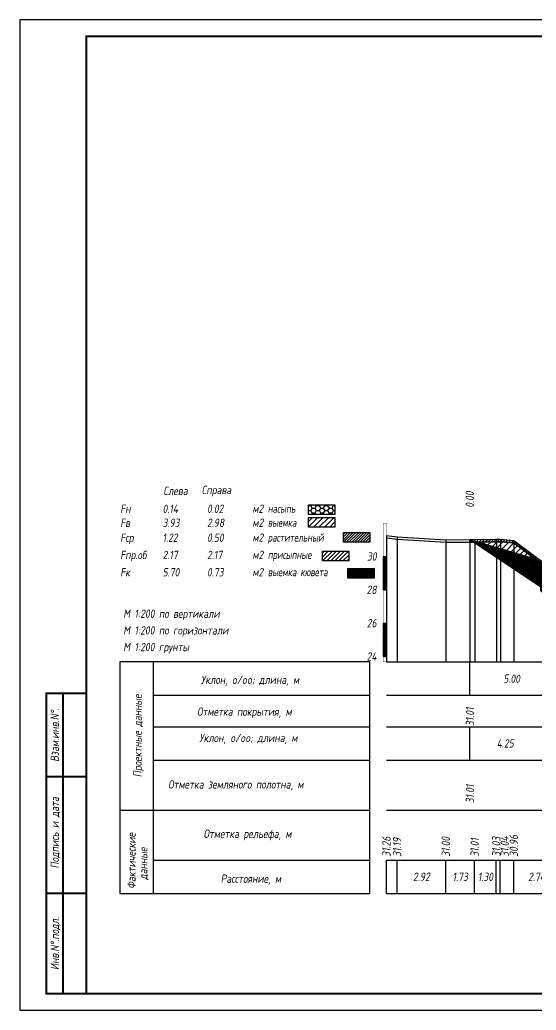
# Model space of a CAD drawing. Extents: x -717 to 1451, y -133302 to 233.
# Drawn here: x -30.1 to 124.9, y -109049.4 to -108752.4 of the extents above; entities that cross this region are included whole.
import ezdxf
from ezdxf.enums import TextEntityAlignment as Align

# ---------------------------------------------------------------- set-up
doc = ezdxf.new("R2010")
doc.units = 0
for name, color, linetype in [('Зарамочное оформление', 7, 'Continuous'), ('Код_510', 7, 'Continuous'), ('Код_514', 1, 'Continuous'), ('Код_516', 1, 'Continuous'), ('Контур_0', 7, 'Continuous'), ('Контур_508', 7, 'Continuous'), ('Контур_512', 7, 'Continuous'), ('Контур_513', 7, 'Continuous'), ('Красный поперечник', 1, 'Continuous'), ('Линейка абсолютных высот', 7, 'Continuous'), ('Объем выемки', 7, 'Continuous'), ('Объем кюветов', 7, 'Continuous'), ('Объем насыпи', 7, 'Continuous'), ('Объем присыпных обочин', 7, 'Continuous'), ('Объем срезки растительного слоя', 7, 'Continuous'), ('Объём_2650', 7, 'Continuous'), ('Объём_2663', 7, 'Continuous'), ('Откосы', 7, 'Continuous'), ('Рабочие отметки', 7, 'Continuous'), ('Таблица', 7, 'Continuous'), ('Уклоны проезжей части', 7, 'Continuous'), ('Черный поперечник', 3, 'Continuous')]:
    doc.layers.add(name, color=color, linetype=linetype)
for name, color, linetype, true_color in [('Контур_2570', 7, 'Continuous', 0x80ff00), ('Контур_2741', 4, 'Continuous', 0x00ffff), ('Контур_2742', 4, 'Continuous', 0x00ffff), ('Контур_2743', 4, 'Continuous', 0x00ffff), ('Контур_2744', 7, 'Continuous', 0xa4ffff), ('Контур_2750', 4, 'Continuous', 0x00ffff), ('Контур_2751', 4, 'Continuous', 0x00ffff), ('Контур_2752', 4, 'Continuous', 0x00ffff), ('Контур_707', 4, 'Continuous', 0x00ffff), ('Объём_2563', 7, 'Continuous', 0xff8000), ('Объём_2570', 7, 'Continuous', 0x80ff00), ('Объём_2600', 7, 'Continuous', 0x808000), ('Объём_2620', 2, 'Continuous', 0xffff00)]:
    doc.layers.add(name, color=color, linetype=linetype, true_color=true_color)
doc.styles.add('М', font='romand.shx', dxfattribs={"width": 0.8, "oblique": 10, "height": 2.5})
pattern_1 = [(45.000001252, (0, 0), (-0.026516505928, 0.026516504769), []), (135.00000034, (0, 0), (-0.02651650519, -0.026516505506), [])]

# ---------------------------------------------------------------- blocks, each defined once
blk = doc.blocks.new('условные обозначения')
at = {"layer": 'Объём_2563'}
h = blk.add_hatch(dxfattribs=at)
h.set_pattern_fill('ANSI31', color=256, scale=0.3)
h.set_pattern_definition([(45, (-34.5, -100.5), (-0.673519, 0.673519), [])])
h.paths.add_polyline_path([(18.26, 7.53), (27.08, 7.53), (27.08, 4.62), (18.26, 4.62)])
at = {"layer": 'Объём_2570'}
h = blk.add_hatch(dxfattribs=at)
h.set_pattern_fill('ANSI31', color=3, scale=0.2)
h.set_pattern_definition([(45, (-32.9034, -100.5), (-0.4490128, 0.4490128), [])])
h.paths.add_polyline_path([(25.29, 13.16), (34.12, 13.16), (34.12, 10.25), (25.29, 10.25)])
at = {"layer": 'Объём_2600'}
h = blk.add_hatch(dxfattribs=at)
h.set_pattern_fill('ANSI31', color=6, scale=0.4)
h.set_pattern_definition([(45, (-34.5, -100.5), (-0.898026, 0.898026), [])])
h.paths.add_polyline_path([(13.63, 17.67), (22.46, 17.67), (22.46, 14.76), (13.63, 14.76)])
at = {"layer": 'Объём_2620'}
h = blk.add_hatch(dxfattribs=at)
h.set_pattern_fill('ANSI31', color=2, scale=0.1)
h.set_pattern_definition([(45, (-33.755, -100.5), (-0.2245064, 0.2245064), [])])
h.paths.add_polyline_path([(26.75, 2.41), (35.57, 2.41), (35.57, -0.5), (26.75, -0.5)])
at = {"layer": 'Объём_2650'}
h = blk.add_hatch(dxfattribs=at)
h.set_pattern_fill('HONEY', color=5, scale=0.3)
h.set_pattern_definition([(0, (-34.5, -100.5), (1.42875, 0.824889), [0.9525, -1.905]), (120, (-34.5, -100.5), (-1.42875, 0.824889), [0.9525, -1.905]), (60, (-34.5, -100.5), (3e-09, 1.6497784), [-1.905, 0.9525])])
h.paths.add_polyline_path([(13.63, 21.49), (22.46, 21.49), (22.46, 18.58), (13.63, 18.58)])
at = {"layer": 'Объём_2563'}
blk.add_lwpolyline([(18.26, 7.53), (27.08, 7.53), (27.08, 4.62), (18.26, 4.62)], close=True, dxfattribs=at)
at = {"layer": 'Объём_2620', "color": 2}
blk.add_lwpolyline([(26.75, 2.41), (35.57, 2.41), (35.57, -0.5), (26.75, -0.5)], close=True, dxfattribs=at)
at = {"layer": 'Объём_2650', "color": 5}
blk.add_lwpolyline([(13.63, 21.49), (22.46, 21.49), (22.46, 18.58), (13.63, 18.58)], close=True, dxfattribs=at)
at = {"layer": 'Объём_2650', "color": 6}
blk.add_lwpolyline([(13.63, 17.67), (22.46, 17.67), (22.46, 14.76), (13.63, 14.76)], close=True, dxfattribs=at)
at = {"layer": 'Объём_2650', "color": 3}
blk.add_lwpolyline([(25.29, 13.16), (34.12, 13.16), (34.12, 10.25), (25.29, 10.25)], close=True, dxfattribs=at)
at = {"layer": 'Объем насыпи', "color": 1, "style": 'М', "oblique": 10, "width": 0.8}
for s, p in [('насыпь', (0.09, 19.09)), ('выемка', (0.09, 14.89)), ('растительный', (0.09, 10.42)), ('присыпные', (0.09, 5.24)), ('выемка кювета', (0.09, 0.06))]:
    blk.add_text(s, height=2.5, dxfattribs=at).set_placement(p)

msp = doc.modelspace()

# ---------------------------------------------------------------- hatches: boundary and pattern name
at = {"layer": 'Линейка абсолютных высот'}
h = msp.add_hatch(dxfattribs=at)
h.set_pattern_fill('ANSI37', scale=0.3, style=0)
h.set_pattern_definition(pattern_1)
h.paths.add_polyline_path([(80, -108923.354), (80, -108913.354), (79, -108913.354), (79, -108923.354)])
h = msp.add_hatch(dxfattribs=at)
h.set_pattern_fill('ANSI37', scale=0.3, style=0)
h.set_pattern_definition(pattern_1)
h.paths.add_polyline_path([(80, -108943.354), (80, -108933.354), (79, -108933.354), (79, -108943.354)])
at = {"layer": 'Объём_2570'}
h = msp.add_hatch(dxfattribs=at)
h.set_pattern_fill('ANSI31', color=256, scale=0.2)
h.paths.add_polyline_path([(145.783, -108917.909), (140.744, -108919.702), (140.646, -108919.746), (136.7, -108923.472), (132.12, -108919.635), (131.899, -108919.486), (118.19, -108909.313), (114.152, -108908.928), (112.948, -108908.967), (106.454, -108909.061), (105, -108909.067), (105, -108908.317), (106.454, -108908.311), (112.948, -108908.217), (114.152, -108908.178), (118.19, -108908.563), (131.899, -108918.736), (132.12, -108918.885), (136.7, -108922.722), (140.646, -108918.996), (140.744, -108918.952), (145.783, -108917.159)])
h.paths.add_polyline_path([(295.332, -108919.422), (294.253, -108919.427), (293.795, -108919.2), (289.946, -108919.745), (285.145, -108920.982), (278.602, -108919.119), (278.602, -108918.369), (285.145, -108920.232), (289.946, -108918.995), (293.795, -108918.45), (294.253, -108918.677), (295.332, -108918.672)])
at = {"layer": 'Объём_2600'}
h = msp.add_hatch(dxfattribs=at)
h.set_pattern_fill('ANSI31', color=6, scale=0.4)
h.paths.add_polyline_path([(124.69, -108914.136), (107.46, -108909.044), (112.948, -108908.967), (114.152, -108908.928), (118.19, -108909.313)])
at = {"layer": 'Объём_2620'}
h = msp.add_hatch(dxfattribs=at)
h.set_pattern_fill('ANSI31', color=2, scale=0.1)
h.paths.add_polyline_path([(132.328, -108926), (129.722, -108926), (126.275, -108923.702), (126.275, -108922.5), (106.119, -108909.063), (107.46, -108909.044), (124.69, -108914.136), (131.899, -108919.486), (132.12, -108919.635), (135.775, -108922.694), (135.775, -108923.702)])
h.paths.add_polyline_path([(289.368, -108923.85), (286.762, -108923.85), (284.168, -108922.12), (284.168, -108920.919), (284.922, -108920.919), (285.145, -108920.982), (285.392, -108920.919), (291.962, -108920.919), (291.962, -108922.12)])

# ---------------------------------------------------------------- linework, layer by layer
at = {"layer": 'Код_510'}
for p, q in [((79.946, -109014.421), (79.946, -109004.421)), ((83.127, -109014.421), (83.127, -109004.421)), ((97.74, -109014.421), (97.74, -109004.421)), ((106.4, -109014.421), (106.4, -109004.421)), ((112.893, -109014.421), (112.893, -109004.421)), ((114.097, -109014.421), (114.097, -109004.421)), ((118.136, -109014.421), (118.136, -109004.421))]:
    msp.add_line(p, q, dxfattribs=at)
at = {"layer": 'Код_514'}
msp.add_line((105, -108955), (105, -108945), dxfattribs=at)
at = {"layer": 'Код_516'}
msp.add_line((104.946, -108974.421), (104.946, -108964.421), dxfattribs=at)
at = {"layer": 'Контур_0', "flags": 128}
msp.add_lwpolyline([(130.025, -108925), (105, -108908.317), (105, -108908.317), (105, -108908.317), (105, -108908.317), (105, -108908.317), (105, -108908.317), (105, -108908.317), (105, -108908.317), (105, -108908.317), (105, -108908.317), (105, -108908.317), (105, -108908.317), (105, -108908.317)], dxfattribs=at)
at = {"layer": 'Контур_2570', "flags": 128}
msp.add_lwpolyline([(80, -108907.788), (83.181, -108908.171), (97.795, -108909.094), (106.454, -108909.061), (112.948, -108908.967), (114.152, -108908.928), (118.19, -108909.313), (131.899, -108919.486)], dxfattribs=at)
at = {"layer": 'Контур_2741', "flags": 128}
msp.add_lwpolyline([(105, -108908.317), (105, -108908.317)], dxfattribs=at)
at = {"layer": 'Контур_2742', "flags": 128}
msp.add_lwpolyline([(105, -108908.317), (105, -108908.317)], dxfattribs=at)
at = {"layer": 'Контур_2743', "flags": 128}
msp.add_lwpolyline([(105, -108908.317), (105, -108908.317)], dxfattribs=at)
at = {"layer": 'Контур_2744', "flags": 128}
msp.add_lwpolyline([(105, -108908.317), (105, -108908.317)], dxfattribs=at)
msp.add_lwpolyline([(105, -108908.317), (105, -108908.317)], dxfattribs=at)
msp.add_lwpolyline([(105, -108908.317), (105, -108908.317)], dxfattribs=at)
msp.add_lwpolyline([(105, -108908.317), (105, -108908.317)], dxfattribs=at)
msp.add_lwpolyline([(105, -108908.317), (105, -108908.317)], dxfattribs=at)
msp.add_lwpolyline([(105, -108908.317), (105, -108908.317)], dxfattribs=at)
at = {"layer": 'Контур_2750', "flags": 128}
msp.add_lwpolyline([(105, -108908.317), (105, -108908.317)], dxfattribs=at)
at = {"layer": 'Контур_2751', "flags": 128}
msp.add_lwpolyline([(105, -108908.317), (105, -108908.317)], dxfattribs=at)
at = {"layer": 'Контур_2752', "flags": 128}
msp.add_lwpolyline([(105, -108908.317), (105, -108908.317)], dxfattribs=at)
at = {"layer": 'Контур_508', "flags": 128}
msp.add_lwpolyline([(105, -108908.317), (126.275, -108922.5), (126.275, -108923.702), (129.722, -108926), (130.025, -108926), (132.025, -108926), (132.328, -108926), (135.775, -108923.702), (135.775, -108922.5), (138.147, -108920.919), (163.657, -108920.153), (163.657, -108917.778), (211.157, -108916.828), (258.657, -108917.778), (258.657, -108920.153), (283.315, -108920.893), (283.315, -108921.552), (286.762, -108923.85), (287.065, -108923.85), (289.065, -108923.85), (289.368, -108923.85), (292.815, -108921.552), (292.815, -108920.35), (295.332, -108918.672)], dxfattribs=at)
at = {"layer": 'Контур_512', "flags": 128}
msp.add_lwpolyline([(105, -108908.317), (126.275, -108922.5), (126.275, -108923.702), (129.722, -108926), (130.025, -108926), (132.025, -108926), (132.328, -108926), (135.775, -108923.702), (135.775, -108922.5), (138.147, -108920.919), (163.657, -108920.153)], dxfattribs=at)
at = {"layer": 'Контур_513', "flags": 128}
msp.add_lwpolyline([(105, -108908.317), (126.275, -108922.5), (126.275, -108923.702), (129.722, -108926), (130.025, -108926), (132.025, -108926), (132.328, -108926), (135.775, -108923.702), (135.775, -108922.5), (138.147, -108920.919), (163.657, -108920.153), (163.657, -108917.778), (211.157, -108916.828), (258.657, -108917.778), (258.657, -108920.153), (283.315, -108920.893), (283.315, -108921.552), (286.762, -108923.85), (287.065, -108923.85), (289.065, -108923.85), (289.368, -108923.85), (292.815, -108921.552), (292.815, -108920.35), (295.332, -108918.672)], dxfattribs=at)
at = {"layer": 'Контур_707', "flags": 128}
msp.add_lwpolyline([(130.025, -108925), (105, -108908.317)], dxfattribs=at)
at = {"layer": 'Красный поперечник'}
for q in [(105, -108945), (130.025, -108925)]:
    msp.add_line((105, -108908.317), q, dxfattribs=at)
at = {"layer": 'Линейка абсолютных высот', "color": 7, "const_width": 0.1, "flags": 128}
for points in [[(80, -108913.354), (80, -108903.354), (79, -108903.354), (79, -108913.354), (80, -108913.354)], [(80, -108923.354), (80, -108913.354), (79, -108913.354), (79, -108923.354), (80, -108923.354)], [(80, -108933.354), (80, -108923.354), (79, -108923.354), (79, -108933.354), (80, -108933.354)], [(80, -108943.354), (80, -108933.354), (79, -108933.354), (79, -108943.354), (80, -108943.354)], [(80, -108945), (80, -108943.354), (79, -108943.354), (79, -108945), (80, -108945)]]:
    msp.add_lwpolyline(points, dxfattribs=at)
at = {"layer": 'Объём_2570', "flags": 128}
msp.add_lwpolyline([(145.783, -108917.909), (140.744, -108919.702), (140.646, -108919.746), (136.7, -108923.472), (132.12, -108919.635), (131.899, -108919.486), (118.19, -108909.313), (114.152, -108908.928), (112.948, -108908.967), (106.454, -108909.061), (105, -108909.067), (105, -108908.317), (106.454, -108908.311), (112.948, -108908.217), (114.152, -108908.178), (118.19, -108908.563), (131.899, -108918.736), (132.12, -108918.885), (136.7, -108922.722), (140.646, -108918.996), (140.744, -108918.952), (145.783, -108917.159), (145.783, -108917.909), (145.783, -108917.909)], dxfattribs=at)
at = {"layer": 'Объём_2600', "flags": 128}
msp.add_lwpolyline([(105, -108909.067), (105, -108908.317), (106.119, -108909.063), (105, -108909.067), (105, -108909.067)], dxfattribs=at)
at = {"layer": 'Объём_2620', "flags": 128}
msp.add_lwpolyline([(132.328, -108926), (129.722, -108926), (126.275, -108923.702), (126.275, -108922.5), (106.119, -108909.063), (107.46, -108909.044), (124.69, -108914.136), (131.899, -108919.486), (132.12, -108919.635), (135.775, -108922.694), (135.775, -108923.702), (132.328, -108926), (132.328, -108926)], dxfattribs=at)
at = {"layer": 'Объём_2650', "color": 6, "flags": 128}
msp.add_lwpolyline([(124.69, -108914.136), (107.46, -108909.044), (112.948, -108908.967), (114.152, -108908.928), (118.19, -108909.313), (124.69, -108914.136), (124.69, -108914.136)], dxfattribs=at)
at = {"layer": 'Объём_2663', "flags": 128}
msp.add_lwpolyline([(130.025, -108925), (105, -108908.317)], dxfattribs=at)
at = {"layer": 'Таблица'}
for p, q in [((80, -108945), (320.332, -108945)), ((80, -108955), (320.332, -108955)), ((80, -108964.421), (320.332, -108964.421)), ((79.946, -108974.421), (320.277, -108974.421)), ((79.946, -108989.421), (320.277, -108989.421)), ((79.946, -109004.421), (320.277, -109004.421)), ((79.946, -109014.421), (320.277, -109014.421))]:
    msp.add_line(p, q, dxfattribs=at)
at = {"layer": 'Таблица', "linetype": 'Continuous', "flags": 128}
for points in [[(0, -108945), (-0.054, -109014.421)], [(75, -108945), (0, -108945)], [(10, -108945), (10, -109014.421)], [(74.946, -109014.421), (75, -108945)], [(10, -108955), (75, -108955)], [(10, -108964.421), (75, -108964.421)], [(9.946, -108974.421), (74.946, -108974.421)], [(-0.054, -108989.421), (74.946, -108989.421)], [(9.946, -109004.421), (74.946, -109004.421)], [(-0.054, -109014.421), (74.946, -109014.421)]]:
    msp.add_lwpolyline(points, dxfattribs=at)
at = {"layer": 'Черный поперечник', "color": 7}
for p, q in [((80, -108907.038), (80, -108945)), ((83.181, -108907.421), (83.181, -108945)), ((97.795, -108908.344), (97.795, -108945)), ((106.454, -108908.311), (106.454, -108945)), ((112.948, -108908.217), (112.948, -108945)), ((114.152, -108908.178), (114.152, -108945)), ((118.19, -108908.563), (118.19, -108945))]:
    msp.add_line(p, q, dxfattribs=at)
at = {"layer": 'Черный поперечник', "flags": 128}
msp.add_lwpolyline([(80, -108907.038), (83.181, -108907.421), (97.795, -108908.344), (106.454, -108908.311), (112.948, -108908.217), (114.152, -108908.178), (118.19, -108908.563), (131.899, -108918.736)], dxfattribs=at)

# ---------------------------------------------------------------- block references
at = {"layer": 'Объём_2570', "xscale": 0.9}
msp.add_blockref('условные обозначения', (44.274, -108919.326), dxfattribs=at)

# ---------------------------------------------------------------- texts
at = {"style": 'М', "oblique": 10, "width": 0.8}
msp.add_text('М 1:200 грунты', height=2.5, dxfattribs=at).set_placement((0.973, -108941.769))
at = {"layer": 'Код_510', "style": 'М', "oblique": 10, "width": 0.8}
for s, p in [('31.26', (79.946, -109003.421)), ('31.19', (83.127, -109003.421)), ('31.00', (97.74, -109003.421)), ('31.01', (106.4, -109003.421)), ('31.03', (112.893, -109003.421)), ('31.04', (115.393, -109003.421)), ('30.96', (118.136, -109003.421))]:
    msp.add_text(s, height=2.5, rotation=90, dxfattribs=at).set_placement(p, align=Align.MIDDLE_LEFT)
for s, p in [('2.92', (90.434, -109009.421)), ('1.73', (102.07, -109009.421)), ('1.30', (109.647, -109009.421)), ('2.74', (124.99, -109009.421))]:
    msp.add_text(s, height=2.5, dxfattribs=at).set_placement(p, align=Align.MIDDLE_CENTER)
at = {"layer": 'Код_514', "style": 'М', "oblique": 10, "width": 0.8}
msp.add_text('5.00', height=2.5, dxfattribs=at).set_placement((117.512, -108950), align=Align.MIDDLE_CENTER)
msp.add_text('31.01', height=2.5, rotation=90, dxfattribs=at).set_placement((105, -108964.242), align=Align.MIDDLE_LEFT)
at = {"layer": 'Код_516', "style": 'М', "oblique": 10, "width": 0.8}
msp.add_text('4.25', height=2.5, dxfattribs=at).set_placement((115.583, -108969.421), align=Align.MIDDLE_CENTER)
msp.add_text('31.01', height=2.5, rotation=90, dxfattribs=at).set_placement((105, -108987.371), align=Align.MIDDLE_LEFT)
at = {"layer": 'Линейка абсолютных высот', "style": 'М', "oblique": 10, "width": 0.8}
for s, p in [('30', (77, -108913.354)), ('28', (77, -108923.354)), ('26', (77, -108933.354)), ('24', (77, -108943.354))]:
    msp.add_text(s, height=2.5, dxfattribs=at).set_placement(p, align=Align.MIDDLE_RIGHT)
at = {"layer": 'Объем выемки', "style": 'М', "oblique": 10, "width": 0.8}
for s, p in [('Fв', (0.085, -108904.513)), ('3.93', (12.785, -108904.513)), ('2.98', (26.126, -108904.513)), ('м2', (39.731, -108904.479))]:
    msp.add_text(s, height=2.5, dxfattribs=at).set_placement(p)
at = {"layer": 'Объем кюветов', "style": 'М', "oblique": 10, "width": 0.8}
for s, p in [('Fк', (0.085, -108919.338)), ('5.70', (12.785, -108919.338)), ('0.73', (26.126, -108919.338)), ('м2', (39.731, -108919.304))]:
    msp.add_text(s, height=2.5, dxfattribs=at).set_placement(p)
at = {"layer": 'Объем насыпи', "style": 'М', "oblique": 10, "width": 0.8}
for s, p in [('Слева', (13.029, -108894.927)), ('Справа', (24.522, -108894.66)), ('Fн', (0.085, -108900.308)), ('0.14', (12.785, -108900.308)), ('0.02', (26.126, -108900.308)), ('м2', (39.731, -108900.274))]:
    msp.add_text(s, height=2.5, dxfattribs=at).set_placement(p)
at = {"layer": 'Объем присыпных обочин', "style": 'М', "oblique": 10, "width": 0.8}
for s, p in [('Fпр.об', (0.085, -108914.159)), ('2.17', (12.785, -108914.159)), ('2.17', (26.126, -108914.159)), ('м2', (39.731, -108914.125))]:
    msp.add_text(s, height=2.5, dxfattribs=at).set_placement(p)
at = {"layer": 'Объем срезки растительного слоя', "style": 'М', "oblique": 10, "width": 0.8}
for s, p in [('Fср', (0.085, -108908.98)), ('1.22', (12.785, -108908.98)), ('0.50', (26.126, -108908.98)), ('м2', (39.731, -108908.947))]:
    msp.add_text(s, height=2.5, dxfattribs=at).set_placement(p)
at = {"layer": 'Откосы', "color": 1, "style": 'М', "oblique": 10, "width": 0.8}
msp.add_text('1:1.5', height=2.5, rotation=326.30994, dxfattribs=at).set_placement((118.067, -108915.826), align=Align.BOTTOM_CENTER)
at = {"layer": 'Рабочие отметки', "color": 1, "style": 'М', "oblique": 10, "width": 0.8}
msp.add_text('0.00', height=2.5, rotation=90, dxfattribs=at).set_placement((104.922, -108898.748), align=Align.MIDDLE_LEFT)
at = {"layer": 'Таблица', "style": 'М', "oblique": 10, "width": 0.8}
for s, p in [('М 1:200 по вертикали', (0.973, -108931.769)), ('М 1:200 по горизонтали', (0.973, -108936.769)), ('Уклон, o/oo; длина, м', (24.315, -108951.584)), ('Отметка покрытия, м', (23.148, -108961.139)), ('Уклон, o/oo; длина, м', (23.824, -108969.017)), ('Отметка земляного полотна, м', (14.462, -108982.965)), ('Отметка рельефа, м', (25.077, -108997.777)), ('Расстояние, м', (30.202, -109011.23))]:
    msp.add_text(s, height=2.5, dxfattribs=at).set_placement(p)
for s, p in [('Проектные данные ', (6.519, -108979.575)), ('Фактические ', (4.698, -109013.029)), ('данные', (8.204, -109010.324))]:
    msp.add_text(s, height=2.5, rotation=90, dxfattribs=at).set_placement(p)
at = {"layer": 'Уклоны проезжей части', "color": 1, "style": 'М', "oblique": 10, "width": 0.8}
msp.add_text('1:1.5', height=2.5, rotation=326.30994, dxfattribs=at).set_placement((118.067, -108915.826), align=Align.BOTTOM_CENTER)

# ---------------------------------------------------------------- wipeouts: each hides what was drawn before it
msp.add_wipeout([(-10.054, -108954.421), (-22.054, -108954.421), (-22.054, -109044.421), (-10.054, -109044.421)]).dxf.layer = 'Зарамочное оформление'

# ---------------------------------------------------------------- next in the draw order: linework, layer by layer
at = {"flags": 128}
msp.add_lwpolyline([(-30.054, -109049.421), (389.946, -109049.421), (389.946, -108752.421), (-30.054, -108752.421)], close=True, dxfattribs=at)
at = {"const_width": 0.6, "flags": 128}
msp.add_lwpolyline([(-10.054, -109044.421), (384.946, -109044.421), (384.946, -108757.421), (-10.054, -108757.421)], close=True, dxfattribs=at)
at = {"layer": 'Зарамочное оформление', "linetype": 'Continuous', "lineweight": -3, "const_width": 0.6, "flags": 128}
for points in [[(-10.054, -109044.421), (-22.054, -109044.421), (-22.054, -108954.421), (-10.054, -108954.421)], [(-17.054, -109044.421), (-17.054, -108954.421)], [(-22.054, -108979.421), (-10.054, -108979.421)], [(-22.054, -109014.421), (-10.054, -109014.421)]]:
    msp.add_lwpolyline(points, dxfattribs=at)

# ---------------------------------------------------------------- next in the draw order: texts
at = {"layer": 'Зарамочное оформление', "lineweight": 15, "style": 'М', "oblique": 10, "width": 0.8}
for s, p in [('Взам.инв.N%%d.', (-19.554, -108966.921)), ('Подпись и дата', (-19.572, -108996.227)), ('Инв.N%%d.подл.', (-19.554, -109029.421))]:
    msp.add_text(s, height=2.5, rotation=90, dxfattribs=at).set_placement(p, align=Align.MIDDLE_CENTER)

doc.saveas('drawing.dxf')
